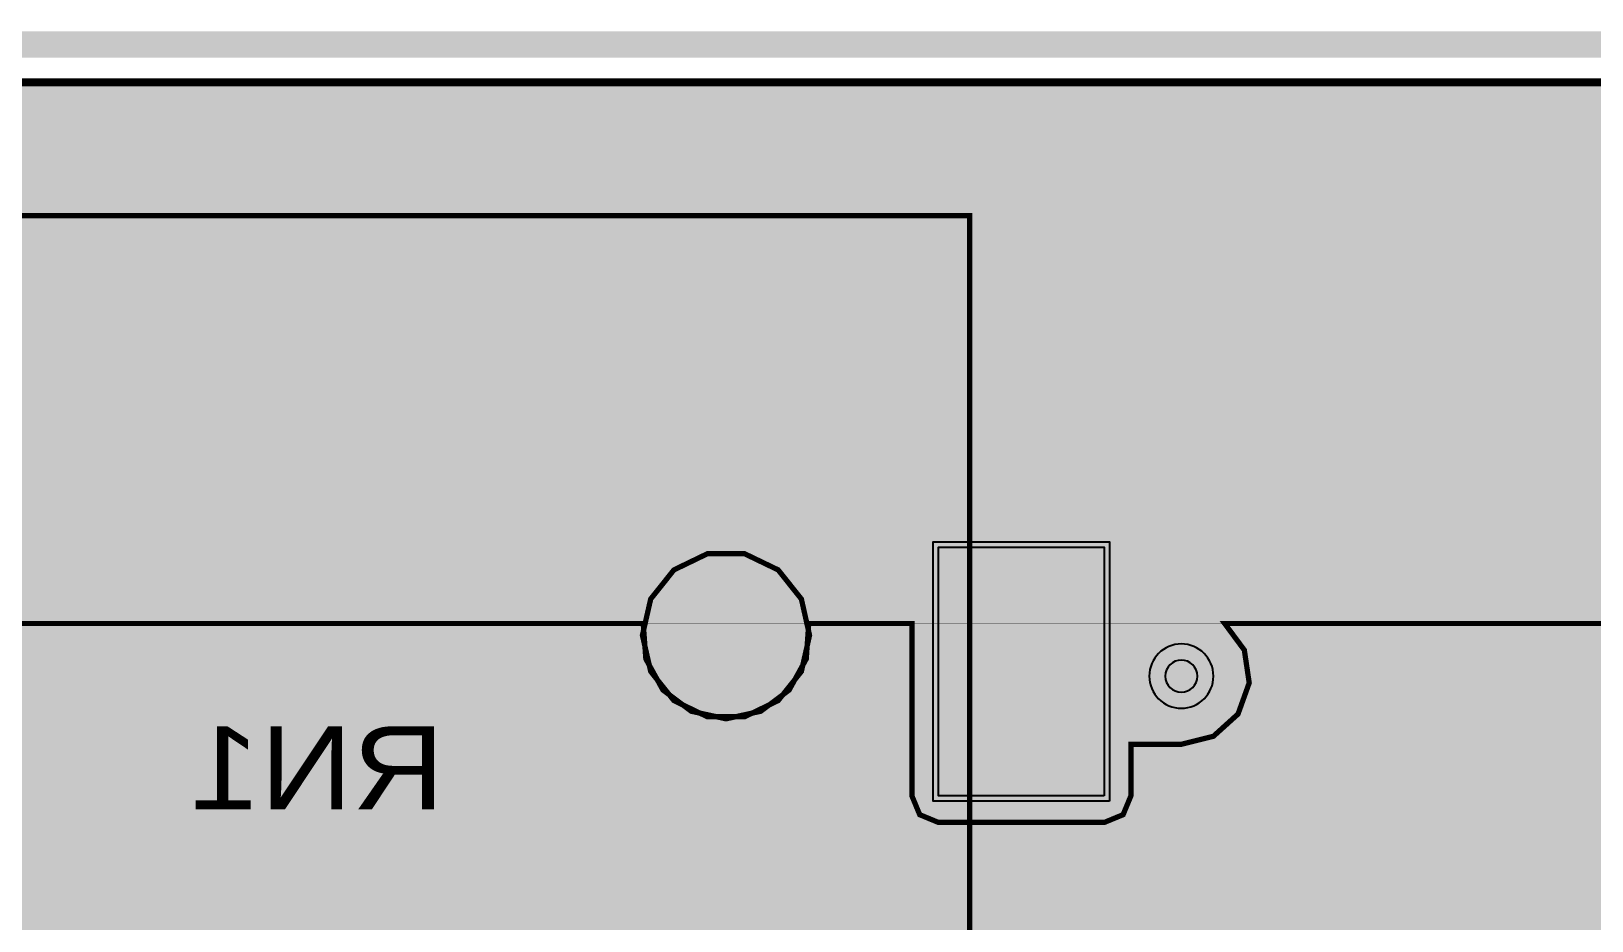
# Model space of a CAD drawing. Header units: millimetres. Extents: x -3.1 to 95.1, y -65.1 to 6.9.
# Drawn here: x 51.64 to 66.7, y -8.46 to 0.13 of the extents above; entities that cross this region are included whole.
import ezdxf
from ezdxf.enums import TextEntityAlignment as Align

# ---------------------------------------------------------------- set-up
doc = ezdxf.new("R2010")
doc.units = ezdxf.units.MM
doc.header["$MEASUREMENT"] = 0
for name, color, linetype, true_color in [('Board-Outline-Layer', 7, 'Continuous', 0xff00ff), ('Bottom-Layer', 7, 'Continuous', 0x0000ff), ('Bottom-Silkscreen-Layer', 7, 'Continuous', 0x66cc33), ('Component-Shape-Layer', 7, 'Continuous', 0x00cccc), ('Document-Layer', 7, 'Continuous', 0x6464ff), ('Hole-Layer', 7, 'Continuous', 0x222222), ('Inner2', 7, 'Continuous', 0x008000), ('Multi-Layer', 7, 'Continuous', 0xc0c0c0), ('Top-Layer', 7, 'Continuous', 0xff0000), ('Top-Paste-Mask-Layer', 7, 'Continuous', 0x808080), ('Top-Silkscreen-Layer', 7, 'Continuous', 0xffcc00), ('Top-Solder-Mask-Layer', 7, 'Continuous', 0x800080)]:
    doc.layers.add(name, color=color, linetype=linetype, true_color=true_color)
doc.styles.get("Standard").update_dxf_attribs({"font": 'arial.ttf'})

msp = doc.modelspace()

# ---------------------------------------------------------------- hatches: boundary and pattern name
at = {"layer": 'Bottom-Layer'}
for points in [[(0.836, -26.879), (0.838, -26.021), (1.032, -26.269), (1.332, -26.362), (2.132, -26.362), (2.395, -26.291), (2.589, -26.098), (2.659, -25.834), (2.589, -25.57), (2.395, -25.377), (2.132, -25.306), (1.332, -25.306), (1.032, -25.399), (0.839, -25.645), (0.888, -0.657), (1.11, -0.501), (1.353, -0.381), (93.599, -0.381), (94.615, -1.397), (94.488, -63.754), (93.726, -64.516), (1.27, -64.516), (0.762, -64.008), (0.775, -57.407), (6.35, -57.407), (6.353, -57.404), (6.353, -39.624), (6.35, -39.621), (0.811, -39.621), (0.818, -35.758), (0.922, -35.967), (1.104, -36.111), (1.332, -36.162), (2.132, -36.162), (2.395, -36.091), (2.589, -35.898), (2.659, -35.634), (2.589, -35.37), (2.395, -35.177), (2.132, -35.106), (1.332, -35.106), (1.105, -35.157), (0.922, -35.3), (0.819, -35.508), (0.821, -34.589), (1.959, -34.589), (2.14, -34.514), (2.215, -34.332), (2.215, -34.082), (2.26, -34.053), (2.301, -34.018), (3.243, -33.076), (3.517, -33.036), (3.739, -32.873), (3.857, -32.624), (3.844, -32.348), (3.703, -32.111), (3.466, -31.97), (3.19, -31.957), (2.941, -32.075), (2.778, -32.298), (2.738, -32.571), (2.199, -33.11), (2.105, -32.989), (1.959, -32.943), (0.824, -32.943), (0.825, -32.589), (1.959, -32.589), (2.14, -32.514), (2.215, -32.332), (2.215, -31.2), (2.14, -31.018), (1.959, -30.943), (0.828, -30.943), (0.829, -30.525), (1.959, -30.525), (2.095, -30.486), (2.189, -30.38), (3.246, -31.437), (3.286, -31.711), (3.449, -31.933), (3.698, -32.051), (3.974, -32.038), (4.211, -31.897), (4.352, -31.66), (4.365, -31.384), (4.247, -31.135), (4.025, -30.972), (3.751, -30.933), (2.268, -29.45), (2.243, -29.426), (2.215, -29.406), (2.215, -29.136), (2.14, -28.954), (1.959, -28.879), (0.832, -28.879), (0.833, -28.525), (1.959, -28.525), (2.14, -28.45), (2.215, -28.268), (2.215, -27.136), (2.14, -26.954), (1.959, -26.879)], [(57.537, -5.702), (57.617, -6.051), (57.841, -6.332), (58.164, -6.488), (58.523, -6.488), (58.847, -6.332), (59.071, -6.051), (59.15, -5.702), (59.071, -5.352), (58.847, -5.071), (58.523, -4.915), (58.164, -4.915), (57.841, -5.071), (57.617, -5.352)]]:
    msp.add_hatch(color=256, dxfattribs=at).paths.add_polyline_path(points)
at = {"layer": 'Inner2'}
for points in [[(0.787, -39.621), (0.814, -25.941), (0.914, -26.158), (1.099, -26.308), (1.332, -26.362), (2.132, -26.362), (2.395, -26.291), (2.589, -26.098), (2.659, -25.834), (2.589, -25.57), (2.395, -25.377), (2.132, -25.306), (1.332, -25.306), (1.1, -25.36), (0.915, -25.51), (0.815, -25.726), (0.865, -0.677), (1.131, -0.488), (1.428, -0.353), (93.572, -0.353), (93.575, -0.354), (93.577, -0.355), (94.591, -1.369), (94.465, -63.726), (93.703, -64.488), (1.247, -64.488), (0.739, -63.98), (0.752, -57.407), (6.35, -57.407), (6.353, -57.404), (6.353, -39.624), (6.35, -39.621)], [(57.537, -5.702), (57.617, -6.051), (57.841, -6.332), (58.164, -6.488), (58.523, -6.488), (58.847, -6.332), (59.071, -6.051), (59.15, -5.702), (59.071, -5.352), (58.847, -5.071), (58.523, -4.915), (58.164, -4.915), (57.841, -5.071), (57.617, -5.352)]]:
    msp.add_hatch(color=256, dxfattribs=at).paths.add_polyline_path(points)
at = {"layer": 'Multi-Layer'}
msp.add_hatch(color=256, dxfattribs=at).paths.add_polyline_path([(57.794, -5.702, 1), (58.894, -5.702, 1)])
msp.add_hatch(color=256, dxfattribs=at).paths.add_polyline_path([(57.794, -5.702, 1), (58.894, -5.702, 1)])
at = {"layer": 'Top-Layer'}
for points in [[(61.994, -7.252), (60.394, -7.252), (60.394, -4.852), (61.994, -4.852)], [(15.685, -19.568), (14.478, -19.568), (14.478, -6.096), (14.986, -5.588), (43.778, -5.588), (43.588, -5.845), (43.541, -6.161), (43.649, -6.462), (43.886, -6.676), (44.196, -6.754), (44.538, -6.754), (44.538, -7.252), (44.613, -7.433), (44.794, -7.508), (46.394, -7.508), (46.576, -7.433), (46.651, -7.252), (46.651, -5.588), (49.544, -5.588), (49.569, -5.93), (49.734, -6.23), (50.008, -6.435), (50.343, -6.508), (50.678, -6.435), (50.952, -6.23), (51.117, -5.93), (51.141, -5.588), (57.545, -5.588), (57.57, -5.93), (57.735, -6.23), (58.009, -6.435), (58.344, -6.508), (58.679, -6.435), (58.953, -6.23), (59.118, -5.93), (59.142, -5.588), (60.138, -5.588), (60.138, -7.252), (60.213, -7.433), (60.394, -7.508), (61.994, -7.508), (62.176, -7.433), (62.251, -7.252), (62.251, -6.754), (62.738, -6.754), (63.048, -6.676), (63.285, -6.462), (63.393, -6.161), (63.346, -5.845), (63.156, -5.588), (89.662, -5.588), (89.662, -29.972), (89.408, -30.226), (67.056, -30.226), (66.864, -30.034), (71.96, -24.937), (72.825, -24.937), (73.006, -24.862), (73.081, -24.68), (73.081, -23.548), (73.006, -23.366), (72.825, -23.291), (71.448, -23.291), (71.266, -23.366), (71.191, -23.548), (71.191, -24.412), (66.805, -28.799), (66.805, -12.192), (66.804, -12.174), (66.802, -12.156), (66.802, -11.938), (66.584, -11.938), (66.566, -11.936), (66.548, -11.935), (55.763, -11.935), (52.902, -9.074), (52.753, -8.975), (52.578, -8.94), (50.88, -8.94), (50.592, -8.833), (50.29, -8.893), (50.063, -9.102), (49.98, -9.398), (50.063, -9.694), (50.29, -9.903), (50.592, -9.963), (50.88, -9.856), (52.389, -9.856), (53.564, -11.031), (53.456, -10.987), (53.34, -10.972), (49.61, -10.972), (49.321, -10.865), (49.019, -10.925), (48.793, -11.134), (48.71, -11.431), (48.794, -11.727), (49.02, -11.935), (40.64, -11.935), (40.622, -11.936), (40.604, -11.938), (40.132, -11.938), (40.383, -12.189), (40.383, -26.673), (40.135, -26.921), (29.98, -26.921), (29.966, -26.397), (29.859, -26.027), (29.583, -25.758), (29.21, -25.66), (23.173, -25.66), (17.553, -20.039), (17.5, -19.991), (17.444, -19.948), (19.109, -18.283), (27.705, -18.283), (27.785, -18.362), (27.785, -19.307), (27.86, -19.488), (28.041, -19.564), (30.506, -19.564), (30.687, -19.488), (30.763, -19.307), (30.763, -19.247), (31.566, -19.25), (31.566, -19.471), (31.642, -19.652), (31.823, -19.727), (33.233, -19.727), (33.414, -19.652), (33.49, -19.471), (33.49, -18.121), (33.414, -17.939), (33.233, -17.864), (31.823, -17.864), (31.642, -17.939), (31.566, -18.121), (31.566, -18.335), (30.763, -18.332), (30.763, -18.257), (30.687, -18.076), (30.506, -18.001), (29.561, -18.001), (28.554, -16.992), (28.309, -16.827), (28.019, -16.769), (18.796, -16.769), (18.507, -16.827), (18.261, -16.991)]]:
    msp.add_hatch(color=256, dxfattribs=at).paths.add_polyline_path(points)
at = {"layer": 'Top-Paste-Mask-Layer'}
msp.add_hatch(color=256, dxfattribs=at).paths.add_polyline_path([(61.994, -7.252), (60.394, -7.252), (60.394, -4.852), (61.994, -4.852)])
at = {"layer": 'Top-Solder-Mask-Layer'}
msp.add_hatch(color=256, dxfattribs=at).paths.add_polyline_path([(62.045, -7.302), (60.344, -7.302), (60.344, -4.801), (62.045, -4.801)])

# ---------------------------------------------------------------- linework, layer by layer
at = {"layer": 'Board-Outline-Layer', "const_width": 0.254}
msp.add_lwpolyline([(2, 0), (93, 0)], dxfattribs=at)
at = {"layer": 'Bottom-Layer'}
for points, const_width in [([(0.889, -0.381), (0.762, -64.008), (1.27, -64.516), (93.726, -64.516), (94.488, -63.754), (94.615, -1.397), (93.599, -0.381)], 0.00508), ([(57.537, -5.702), (57.617, -6.051), (57.841, -6.332), (58.164, -6.488), (58.523, -6.488), (58.847, -6.332), (59.071, -6.051), (59.15, -5.702), (59.071, -5.352), (58.847, -5.071), (58.523, -4.915), (58.164, -4.915), (57.841, -5.071), (57.617, -5.352)], 0.0508)]:
    msp.add_lwpolyline(points, close=True, dxfattribs=dict(at, const_width=const_width))
at = {"layer": 'Bottom-Layer', "const_width": 0.0508}
msp.add_lwpolyline([(1.353, -0.381), (93.599, -0.381), (94.615, -1.397), (94.488, -63.754), (93.726, -64.516), (1.27, -64.516)], dxfattribs=at)
at = {"layer": 'Component-Shape-Layer', "const_width": 0.0508}
msp.add_lwpolyline([(60.694, -16.154), (45.944, -16.154), (45.944, -1.654), (60.694, -1.654)], close=True, dxfattribs=at)
msp.add_lwpolyline([(60.694, -16.154), (45.944, -16.154), (45.944, -1.654), (60.694, -1.654)], close=True, dxfattribs=at)
at = {"layer": 'Document-Layer', "const_width": 0.45}
msp.add_lwpolyline([(58.119, -5.702, 1), (58.569, -5.702), (58.569, -5.702, 1), (58.119, -5.702)], format="xyb", dxfattribs=at)
msp.add_lwpolyline([(58.119, -5.702, 1), (58.569, -5.702), (58.569, -5.702, 1), (58.119, -5.702)], format="xyb", dxfattribs=at)
at = {"layer": 'Hole-Layer'}
msp.add_lwpolyline([(62.583, -6.096, 1), (62.893, -6.096), (62.893, -6.096, 1), (62.583, -6.096)], format="xyb", dxfattribs=at)
at = {"layer": 'Inner2'}
for points, const_width in [([(0.866, -0.353), (0.739, -63.98), (1.247, -64.488), (93.703, -64.488), (94.465, -63.726), (94.591, -1.369), (93.575, -0.353)], 0.00508), ([(57.537, -5.702), (57.617, -6.051), (57.841, -6.332), (58.164, -6.488), (58.523, -6.488), (58.847, -6.332), (59.071, -6.051), (59.15, -5.702), (59.071, -5.352), (58.847, -5.071), (58.523, -4.915), (58.164, -4.915), (57.841, -5.071), (57.617, -5.352)], 0.0508)]:
    msp.add_lwpolyline(points, close=True, dxfattribs=dict(at, const_width=const_width))
at = {"layer": 'Inner2', "const_width": 0.0508}
msp.add_lwpolyline([(1.428, -0.353), (93.572, -0.353), (93.575, -0.354), (93.577, -0.355), (94.591, -1.369), (94.465, -63.726), (93.703, -64.488), (1.247, -64.488)], dxfattribs=at)
at = {"layer": 'Multi-Layer', "const_width": 0.645}
msp.add_lwpolyline([(57.794, -5.702, 1), (58.894, -5.702, 1)], format="xyb", close=True, dxfattribs=at)
msp.add_lwpolyline([(57.794, -5.702, 1), (58.894, -5.702, 1)], format="xyb", close=True, dxfattribs=at)
at = {"layer": 'Multi-Layer'}
msp.add_lwpolyline([(62.428, -6.096, 1), (63.048, -6.096), (63.048, -6.096, 1), (62.428, -6.096)], format="xyb", dxfattribs=at)
at = {"layer": 'Top-Layer'}
msp.add_lwpolyline([(61.994, -7.252), (60.394, -7.252), (60.394, -4.852), (61.994, -4.852)], close=True, dxfattribs=at)
for points, const_width in [([(51.141, -5.588), (57.545, -5.588), (57.57, -5.93), (57.735, -6.23), (58.009, -6.435), (58.344, -6.508), (58.679, -6.435), (58.953, -6.23), (59.118, -5.93), (59.142, -5.588), (60.138, -5.588), (60.138, -7.252), (60.213, -7.433), (60.394, -7.508), (61.994, -7.508), (62.176, -7.433), (62.251, -7.252), (62.251, -6.754), (62.738, -6.754), (63.048, -6.676), (63.285, -6.462), (63.393, -6.161), (63.346, -5.845), (63.156, -5.588), (89.662, -5.588)], 0.0508), ([(61.194, -6.052), (61.239, -6.096)], 0.803), ([(61.239, -6.096), (62.738, -6.096)], 0.803)]:
    msp.add_lwpolyline(points, dxfattribs=dict(at, const_width=const_width))
at = {"layer": 'Top-Layer', "const_width": 0.00508}
msp.add_lwpolyline([(89.662, -29.972), (89.408, -30.226), (67.056, -30.226), (66.802, -29.972), (66.802, -29.464), (66.802, -11.938), (40.132, -11.938), (40.386, -12.192), (40.386, -26.67), (40.132, -26.924), (39.878, -26.924), (14.732, -26.924), (14.478, -26.67), (14.478, -6.096), (14.986, -5.588), (89.662, -5.588)], close=True, dxfattribs=at)
at = {"layer": 'Top-Paste-Mask-Layer'}
msp.add_lwpolyline([(61.994, -7.252), (60.394, -7.252), (60.394, -4.852), (61.994, -4.852)], close=True, dxfattribs=at)
at = {"layer": 'Top-Silkscreen-Layer', "const_width": 0.254}
msp.add_lwpolyline([(14.005, -0.756), (94.005, -0.756), (94.005, -36.756), (14.005, -36.756)], close=True, dxfattribs=at)
msp.add_lwpolyline([(14.005, -0.756), (94.005, -0.756), (94.005, -36.756), (14.005, -36.756)], close=True, dxfattribs=at)
msp.add_lwpolyline([(49.496, -1.407, 0.091), (54.017, -2.239)], format="xyb", dxfattribs=at)
msp.add_lwpolyline([(49.496, -1.407, 0.091), (54.017, -2.239)], format="xyb", dxfattribs=at)
for points in [[(54.029, -2.239), (60.963, -2.239), (60.963, -4.804)], [(54.029, -2.239), (60.963, -2.239), (60.963, -4.804)], [(60.963, -14.609), (60.963, -7.421)], [(60.963, -14.609), (60.963, -7.421)]]:
    msp.add_lwpolyline(points, dxfattribs=at)
at = {"layer": 'Top-Solder-Mask-Layer'}
msp.add_lwpolyline([(62.045, -7.302), (60.344, -7.302), (60.344, -4.801), (62.045, -4.801)], close=True, dxfattribs=at)

# ---------------------------------------------------------------- texts
at = {"layer": 'Bottom-Silkscreen-Layer', "text_generation_flag": 2, "width": 1.1}
msp.add_text('RN1', height=0.8001, dxfattribs=at).set_placement((55.626, -7.62), align=Align.BOTTOM_LEFT)

doc.saveas('drawing.dxf')
